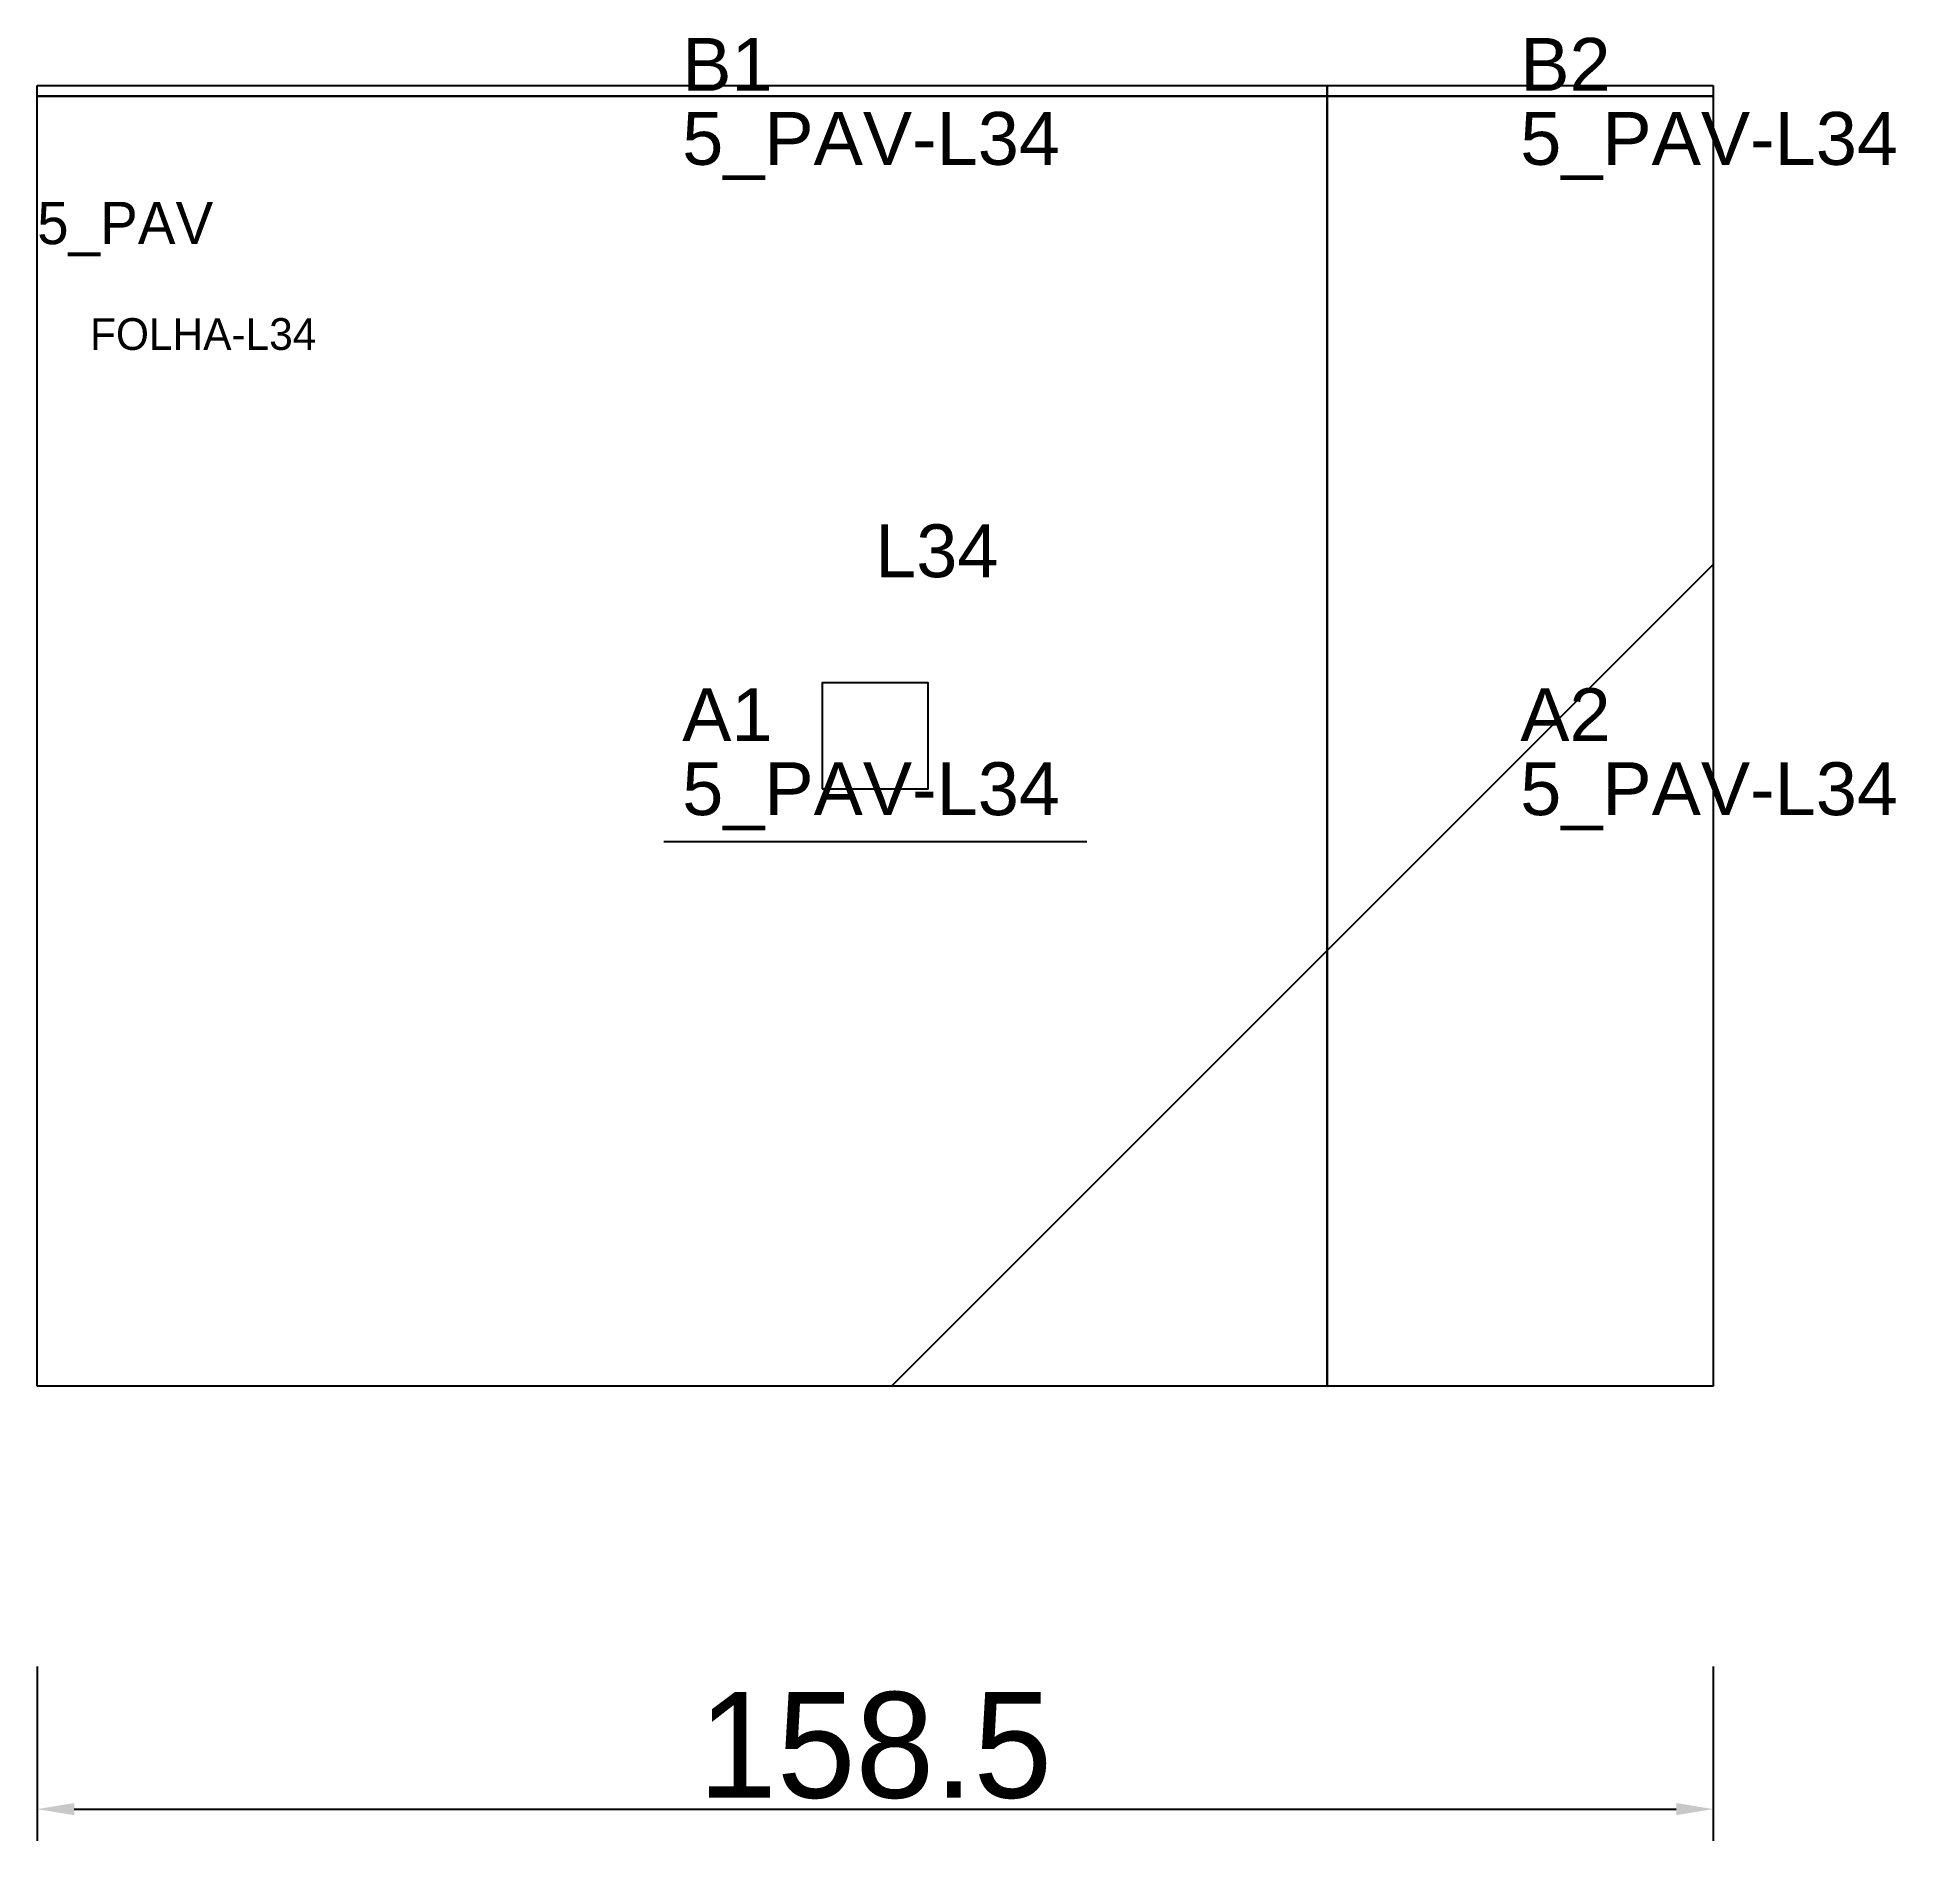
# Model space of a CAD drawing. Header units: metres. Extents: x 222 to 398, y 35 to 206.
import ezdxf

# ---------------------------------------------------------------- set-up
doc = ezdxf.new("R2010")
doc.units = ezdxf.units.M
for name, color, linetype in [('3', 3, 'CONTINUOUS'), ('AUX00', 7, 'CONTINUOUS'), ('COTA', 241, 'CONTINUOUS'), ('FOLHA', 255, 'CONTINUOUS'), ('Hachura', 251, 'CONTINUOUS'), ('NOMENCLATURA', 7, 'CONTINUOUS'), ('Nível', 160, 'CONTINUOUS'), ('Painéis', 200, 'CONTINUOUS'), ('Pilares', 5, 'CONTINUOUS'), ('SARR_2.2x7', 40, 'CONTINUOUS')]:
    doc.layers.add(name, color=color, linetype=linetype)
doc.styles.add('ARIAL', font='Arial.ttf')
doc.styles.add('STR_STANDARD', font='arial.ttf')
doc.dimstyles.new('EZ DXF', dxfattribs={"dimtxt": 10, "dimasz": 3.5, "dimexe": 3, "dimexo": 1.5, "dimgap": 1, "dimtad": 1, "dimdec": 1, "dimdsep": 46, "dimcen": 2.5, "dimazin": 3, "dimtfac": 1, "dimtmove": 0, "dimatfit": 3})

msp = doc.modelspace()

# ---------------------------------------------------------------- hatches: boundary and pattern name
at = {"layer": 'Hachura'}
h = msp.add_hatch(dxfattribs=at)
h.set_pattern_fill('ANSI31', scale=50)
h.paths.add_polyline_path([(222.2, 201.5), (380.7, 201.5), (380.7, 78.5), (222.2, 78.5)])
h = msp.add_hatch(dxfattribs=at)
h.set_pattern_fill('ANSI31', scale=50)
h.paths.add_polyline_path([(222.2, 201.5), (380.7, 201.5), (380.7, 78.5), (222.2, 78.5)])

# ---------------------------------------------------------------- linework, layer by layer
at = {"layer": '3'}
for points in [[(222.2, 200.5), (380.7, 200.5)], [(222.2, 200.5), (380.7, 200.5)], [(344.2, 78.5), (344.2, 201.5)], [(344.2, 78.5), (344.2, 201.5)]]:
    msp.add_lwpolyline(points, close=True, dxfattribs=at)
at = {"layer": 'Painéis', "color": 200}
for p, q in [((222.2, 201.5), (380.7, 201.5)), ((222.2, 78.5), (222.2, 201.5)), ((222.2, 201.5), (380.7, 201.5)), ((222.2, 78.5), (222.2, 201.5)), ((380.7, 201.5), (380.7, 78.5)), ((380.7, 201.5), (380.7, 78.5)), ((380.7, 78.5), (222.2, 78.5)), ((380.7, 78.5), (222.2, 78.5))]:
    msp.add_line(p, q, dxfattribs=at)
at = {"layer": 'Pilares'}
msp.add_lwpolyline([(296.45, 135), (306.45, 135), (306.45, 145), (296.45, 145)], close=True, dxfattribs=at)
msp.add_lwpolyline([(296.45, 135), (306.45, 135), (306.45, 145), (296.45, 145)], close=True, dxfattribs=at)
at = {"layer": 'SARR_2.2x7'}
msp.add_line((281.45, 130), (321.45, 130), dxfattribs=at)
msp.add_line((281.45, 130), (321.45, 130), dxfattribs=at)

# ---------------------------------------------------------------- texts
at = {"layer": '3', "style": 'STR_STANDARD'}
for s, p in [('B1', (283.2, 201)), ('B1', (283.2, 201)), ('B2', (362.45, 201)), ('B2', (362.45, 201)), ('A1', (283.2, 139.5)), ('A1', (283.2, 139.5)), ('A2', (362.45, 139.5)), ('A2', (362.45, 139.5))]:
    msp.add_text(s, height=5, dxfattribs=at).set_placement(p)
at = {"layer": 'AUX00', "style": 'STR_STANDARD'}
for p in [(283.2, 194), (283.2, 194), (362.45, 194), (362.45, 194), (283.2, 132.5), (283.2, 132.5), (362.45, 132.5), (362.45, 132.5)]:
    msp.add_text('5_PAV-L34', height=5, dxfattribs=at).set_placement(p)
at = {"layer": 'FOLHA'}
msp.add_text('FOLHA-L34', height=3, dxfattribs=at).set_placement((227.2, 176.5))
msp.add_text('FOLHA-L34', height=3, dxfattribs=at).set_placement((227.2, 176.5))
at = {"layer": 'NOMENCLATURA', "insert": (301.45, 160), "char_height": 5, "attachment_point": 1, "style": 'ARIAL'}
msp.add_mtext('L34', dxfattribs=at)
msp.add_mtext('L34', dxfattribs=at)
at = {"layer": 'Nível'}
msp.add_text('5_PAV', height=4, dxfattribs=at).set_placement((222.2, 186.5))
msp.add_text('5_PAV', height=4, dxfattribs=at).set_placement((222.2, 186.5))

# ---------------------------------------------------------------- dimensions: what is measured, and where the dimension line sits
at = {"layer": 'COTA'}
msp.add_linear_dim(base=(222.2, 38.5), p1=(222.2, 53.5), p2=(380.7, 53.5), dimstyle='EZ DXF', dxfattribs=at).render()
msp.add_linear_dim(base=(222.2, 38.5), p1=(222.2, 53.5), p2=(380.7, 53.5), dimstyle='EZ DXF', dxfattribs=at).render()

doc.saveas('drawing.dxf')
